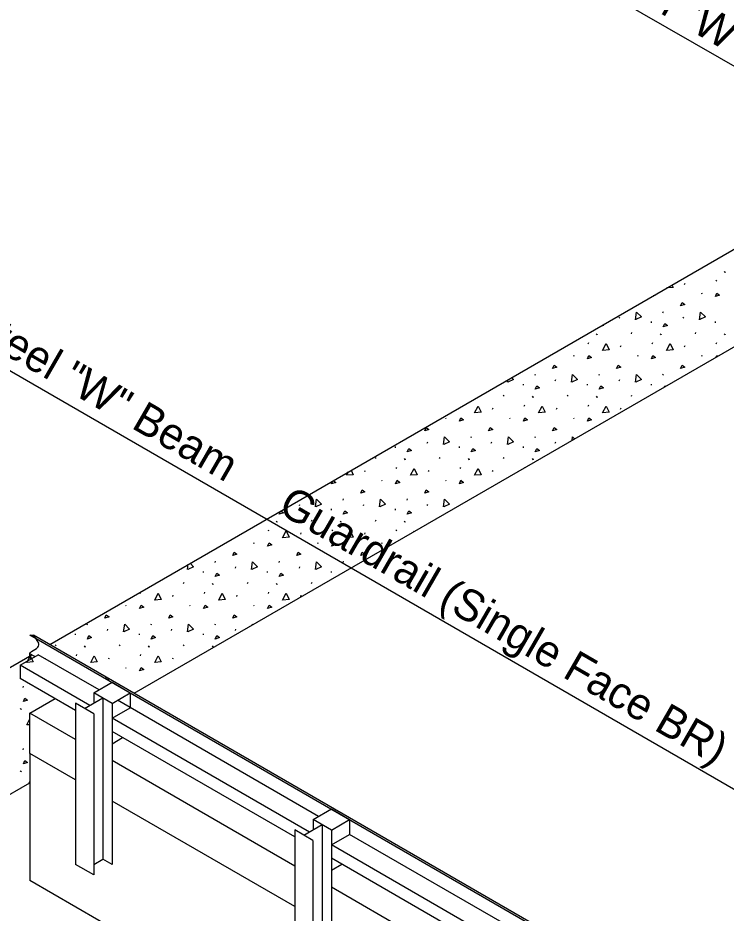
# Model space of a CAD drawing. Extents: x 1007 to 1035.5, y 1000.5 to 1021.5.
# Drawn here: x 1015.723 to 1018.862, y 1009.203 to 1013.169 of the extents above; entities that cross this region are included whole.
import ezdxf

# ---------------------------------------------------------------- set-up
doc = ezdxf.new("R2010")
doc.units = 0
doc.layers.add('Level 1', color=7, linetype='Continuous')

msp = doc.modelspace()

# ---------------------------------------------------------------- linework, layer by layer
at = {"layer": 'Level 1'}
for p, q in [((1022.8374, 1010.6778), (1016.2119, 1014.5055)), ((1015.8639, 1010.3934), (1020.4546, 1013.0439)), ((1016.2388, 1010.1768), (1020.8295, 1012.8274)), ((1018.813, 1012.0961), (1018.8132, 1012.0943)), ((1018.853, 1012.0458), (1018.8553, 1012.0423)), ((1018.818, 1012.0019), (1018.8204, 1012.0073)), ((1018.8553, 1012.0445), (1018.8577, 1012.0409)), ((1018.6778, 1011.9883), (1018.6801, 1011.9937)), ((1018.7518, 1011.9504), (1018.7541, 1011.9469)), ((1018.5818, 1011.8623), (1018.5842, 1011.8676)), ((1018.3883, 1011.838), (1018.3906, 1011.8433)), ((1018.529, 1011.8231), (1018.5296, 1011.8178)), ((1018.6718, 1011.838), (1018.6742, 1011.8433)), ((1018.8126, 1011.8231), (1018.8132, 1011.8178)), ((1018.2858, 1011.7693), (1018.2882, 1011.7658)), ((1018.4421, 1011.7693), (1018.4445, 1011.7746)), ((1018.5694, 1011.7693), (1018.5718, 1011.7658)), ((1018.7257, 1011.7693), (1018.7281, 1011.7746)), ((1018.853, 1011.7693), (1018.8553, 1011.7658)), ((1018.2508, 1011.7254), (1018.2533, 1011.7308)), ((1018.2882, 1011.7679), (1018.2905, 1011.7644)), ((1018.5344, 1011.7254), (1018.5368, 1011.7308)), ((1018.5718, 1011.7679), (1018.5741, 1011.7644)), ((1018.818, 1011.7254), (1018.8204, 1011.7308)), ((1018.8553, 1011.7679), (1018.8577, 1011.7644)), ((1018.3942, 1011.7118), (1018.3965, 1011.7171)), ((1018.6778, 1011.7118), (1018.6801, 1011.7171)), ((1018.1846, 1011.6739), (1018.1869, 1011.6703)), ((1018.4682, 1011.6739), (1018.4705, 1011.6703)), ((1018.7518, 1011.6739), (1018.7541, 1011.6703)), ((1018.0147, 1011.5857), (1018.017, 1011.591)), ((1018.2983, 1011.5857), (1018.3006, 1011.591)), ((1018.5818, 1011.5857), (1018.5842, 1011.591)), ((1017.9618, 1011.5466), (1017.9624, 1011.5413)), ((1018.1047, 1011.5614), (1018.107, 1011.5668)), ((1018.2454, 1011.5466), (1018.246, 1011.5413)), ((1018.3883, 1011.5614), (1018.3906, 1011.5668)), ((1018.529, 1011.5466), (1018.5296, 1011.5413)), ((1017.8749, 1011.4928), (1017.8773, 1011.4981)), ((1018.0023, 1011.4928), (1018.0046, 1011.4892)), ((1018.0046, 1011.4914), (1018.0069, 1011.4878)), ((1018.1585, 1011.4928), (1018.1609, 1011.4981)), ((1018.2858, 1011.4928), (1018.2882, 1011.4892)), ((1018.2882, 1011.4914), (1018.2905, 1011.4878)), ((1018.4421, 1011.4928), (1018.4445, 1011.4981)), ((1017.9673, 1011.4488), (1017.9697, 1011.4542)), ((1018.2508, 1011.4488), (1018.2533, 1011.4542)), ((1017.827, 1011.4353), (1017.8293, 1011.4406)), ((1018.1106, 1011.4353), (1018.1129, 1011.4406)), ((1018.3942, 1011.4353), (1018.3965, 1011.4406)), ((1017.6174, 1011.3973), (1017.6198, 1011.3938)), ((1017.901, 1011.3973), (1017.9033, 1011.3938)), ((1018.1846, 1011.3973), (1018.1869, 1011.3938)), ((1017.7311, 1011.3092), (1017.7334, 1011.3145)), ((1018.0147, 1011.3092), (1018.017, 1011.3145)), ((1017.3947, 1011.27), (1017.3953, 1011.2647)), ((1017.5375, 1011.2849), (1017.5398, 1011.2902)), ((1017.6783, 1011.27), (1017.6788, 1011.2647)), ((1017.8211, 1011.2849), (1017.8234, 1011.2902)), ((1017.9618, 1011.27), (1017.9624, 1011.2647)), ((1018.1047, 1011.2849), (1018.107, 1011.2902)), ((1017.3078, 1011.2162), (1017.3102, 1011.2215)), ((1017.4351, 1011.2162), (1017.4374, 1011.2127)), ((1017.4374, 1011.2148), (1017.4398, 1011.2113)), ((1017.5913, 1011.2162), (1017.5938, 1011.2215)), ((1017.7187, 1011.2162), (1017.721, 1011.2127)), ((1017.721, 1011.2148), (1017.7233, 1011.2113)), ((1017.8749, 1011.2162), (1017.8773, 1011.2215)), ((1018.0023, 1011.2162), (1018.0046, 1011.2127)), ((1018.0046, 1011.2148), (1018.0069, 1011.2113)), ((1017.4001, 1011.1723), (1017.4025, 1011.1777)), ((1017.6837, 1011.1723), (1017.6861, 1011.1777)), ((1017.9688, 1011.1757), (1017.9697, 1011.1777)), ((1017.2598, 1011.1587), (1017.2622, 1011.164)), ((1017.5434, 1011.1587), (1017.5458, 1011.164)), ((1017.827, 1011.1587), (1017.8293, 1011.164)), ((1017.3338, 1011.1208), (1017.3362, 1011.1173)), ((1017.6174, 1011.1208), (1017.6198, 1011.1173)), ((1017.1639, 1011.0326), (1017.1663, 1011.0379)), ((1017.4475, 1011.0326), (1017.4498, 1011.0379)), ((1016.9703, 1011.0083), (1016.9727, 1011.0137)), ((1017.1111, 1010.9935), (1017.1117, 1010.9882)), ((1017.2539, 1011.0083), (1017.2563, 1011.0137)), ((1017.3947, 1010.9935), (1017.3953, 1010.9882)), ((1017.5375, 1011.0083), (1017.5398, 1011.0137)), ((1016.8679, 1010.9397), (1016.8703, 1010.9361)), ((1016.8703, 1010.9383), (1016.8726, 1010.9348)), ((1017.0242, 1010.9397), (1017.0266, 1010.945)), ((1017.1515, 1010.9397), (1017.1538, 1010.9361)), ((1017.1538, 1010.9383), (1017.1562, 1010.9348)), ((1017.3078, 1010.9397), (1017.3102, 1010.945)), ((1017.4351, 1010.9397), (1017.4374, 1010.9361)), ((1017.4374, 1010.9383), (1017.4398, 1010.9348)), ((1016.8329, 1010.8958), (1016.8353, 1010.9011)), ((1017.1165, 1010.8958), (1017.1189, 1010.9011)), ((1017.4001, 1010.8958), (1017.4025, 1010.9011)), ((1016.9763, 1010.8822), (1016.9786, 1010.8875)), ((1017.2598, 1010.8822), (1017.2622, 1010.8875)), ((1016.7667, 1010.8443), (1016.769, 1010.8408)), ((1017.0503, 1010.8443), (1017.0526, 1010.8408)), ((1017.3338, 1010.8443), (1017.3362, 1010.8408)), ((1016.5968, 1010.7561), (1016.5991, 1010.7614)), ((1016.8803, 1010.7561), (1016.8827, 1010.7614)), ((1017.1639, 1010.7561), (1017.1663, 1010.7614)), ((1016.5439, 1010.7169), (1016.5445, 1010.7116)), ((1016.6868, 1010.7318), (1016.6891, 1010.7371)), ((1016.8275, 1010.7169), (1016.8281, 1010.7116)), ((1016.9703, 1010.7318), (1016.9727, 1010.7371)), ((1017.1111, 1010.7169), (1017.1117, 1010.7116)), ((1016.457, 1010.6631), (1016.4594, 1010.6684)), ((1016.5843, 1010.6631), (1016.5867, 1010.6596)), ((1016.5867, 1010.6618), (1016.589, 1010.6583)), ((1016.7406, 1010.6631), (1016.743, 1010.6684)), ((1016.8679, 1010.6631), (1016.8703, 1010.6596)), ((1016.8703, 1010.6618), (1016.8726, 1010.6583)), ((1017.0242, 1010.6631), (1017.0266, 1010.6684)), ((1016.2658, 1010.6193), (1016.2682, 1010.6246)), ((1016.5493, 1010.6193), (1016.5518, 1010.6246)), ((1016.8329, 1010.6193), (1016.8353, 1010.6246)), ((1016.4091, 1010.6056), (1016.4114, 1010.6109)), ((1016.6927, 1010.6056), (1016.695, 1010.6109)), ((1016.9763, 1010.6056), (1016.9786, 1010.6109)), ((1016.1995, 1010.5678), (1016.2018, 1010.5642)), ((1016.4831, 1010.5678), (1016.4854, 1010.5642)), ((1016.7667, 1010.5678), (1016.769, 1010.5642)), ((1016.0296, 1010.4795), (1016.0319, 1010.4848)), ((1016.1196, 1010.4553), (1016.1219, 1010.4606)), ((1016.3132, 1010.4795), (1016.3155, 1010.4848)), ((1016.4032, 1010.4553), (1016.4055, 1010.4606)), ((1016.5968, 1010.4795), (1016.5991, 1010.4848)), ((1016.6868, 1010.4553), (1016.6891, 1010.4606)), ((1015.7761, 1010.435), (1015.792, 1010.435)), ((1022.5884, 1006.4984), (1015.7762, 1010.435)), ((1015.792, 1010.435), (1015.8148, 1010.3988)), ((1022.61, 1006.4953), (1015.792, 1010.435)), ((1015.9768, 1010.4404), (1015.9773, 1010.4351)), ((1016.2603, 1010.4404), (1016.2609, 1010.4351)), ((1016.5439, 1010.4404), (1016.5445, 1010.4351)), ((1015.8898, 1010.3866), (1015.8923, 1010.3919)), ((1016.0172, 1010.3866), (1016.0195, 1010.383)), ((1016.0195, 1010.3853), (1016.0218, 1010.3817)), ((1016.1734, 1010.3866), (1016.1758, 1010.3919)), ((1016.3008, 1010.3866), (1016.3031, 1010.383)), ((1016.3031, 1010.3853), (1016.3054, 1010.3817)), ((1016.457, 1010.3866), (1016.4594, 1010.3919)), ((1016.5843, 1010.3866), (1016.5867, 1010.383)), ((1016.5867, 1010.3853), (1016.589, 1010.3817)), ((1015.5416, 1010.2073), (1015.7843, 1010.3475)), ((1015.7327, 1010.3011), (1015.8135, 1010.3478)), ((1015.7987, 1010.3392), (1015.7763, 1010.3522)), ((1016.0827, 1010.1925), (1015.8133, 1010.3477)), ((1015.9822, 1010.3427), (1015.9846, 1010.348)), ((1016.2658, 1010.3427), (1016.2682, 1010.348)), ((1016.0415, 1010.1231), (1015.7327, 1010.3011)), ((1015.7327, 1010.3011), (1015.7327, 1010.2425)), ((1015.8419, 1010.3291), (1015.8443, 1010.3344)), ((1016.1255, 1010.3291), (1016.1278, 1010.3344)), ((1016.4091, 1010.3291), (1016.4114, 1010.3344)), ((1016.1995, 1010.2912), (1016.2018, 1010.2877)), ((1015.9783, 1010.1013), (1015.7327, 1010.2429)), ((1016.0593, 1010.1791), (1016.1404, 1010.2258)), ((1016.1404, 1010.2258), (1016.2213, 1010.1789)), ((1015.746, 1010.203), (1015.7483, 1010.2083)), ((1015.7761, 1010.0893), (1015.8875, 1010.1537)), ((1016.0186, 1010.1098), (1016.0997, 1010.1566)), ((1016.0593, 1010.1799), (1016.0593, 1010.1333)), ((1016.1404, 1010.1323), (1016.0593, 1010.1791)), ((1016.0593, 1010.1791), (1016.0593, 1010.1325)), ((1016.0998, 1010.1565), (1016.0998, 1009.4425)), ((1016.1404, 1010.1323), (1016.2213, 1010.1789)), ((1017.0558, 1009.6318), (1016.1638, 1010.1458)), ((1016.2213, 1010.1793), (1016.2213, 1010.1127)), ((1015.7336, 1010.11), (1015.7359, 1010.1065)), ((1015.7359, 1010.1087), (1015.7383, 1010.1052)), ((1016.0592, 1010.0864), (1015.9781, 1010.1333)), ((1015.9783, 1010.1332), (1015.9783, 1009.419)), ((1016.1404, 1010.1331), (1016.1404, 1009.4191)), ((1016.1404, 1010.066), (1016.2213, 1010.1127)), ((1016.1405, 1010.1322), (1016.1405, 1009.9538)), ((1015.7761, 1009.9097), (1015.7761, 1010.0893)), ((1015.9783, 1009.9726), (1015.7761, 1010.0893)), ((1016.0592, 1010.0864), (1016.0592, 1009.3723)), ((1017.0148, 1009.5617), (1016.1404, 1010.066)), ((1016.9499, 1009.5408), (1016.1404, 1010.0078)), ((1016.1404, 1009.9537), (1016.1873, 1009.9808)), ((1015.746, 1009.9264), (1015.7483, 1009.9318)), ((1015.776, 1009.9097), (1015.776, 1009.3472)), ((1015.9783, 1009.7929), (1015.7761, 1009.9097)), ((1016.9499, 1009.4116), (1016.1404, 1009.879)), ((1015.7336, 1009.8335), (1015.7359, 1009.8299)), ((1015.7359, 1009.8322), (1015.7383, 1009.8286)), ((1015.401, 1009.5637), (1015.776, 1009.7802)), ((1016.9499, 1009.2319), (1016.1404, 1009.6993)), ((1017.031, 1009.6181), (1017.1121, 1009.6648)), ((1017.1121, 1009.6648), (1017.1929, 1009.6179)), ((1016.9903, 1009.5483), (1017.0713, 1009.5951)), ((1017.031, 1009.6189), (1017.031, 1009.5723)), ((1017.031, 1009.6184), (1017.031, 1009.5718)), ((1017.1121, 1009.5713), (1017.031, 1009.6181)), ((1017.031, 1009.6181), (1017.031, 1009.5715)), ((1017.0715, 1009.5951), (1017.0715, 1008.8815)), ((1017.1121, 1009.5713), (1017.1929, 1009.6179)), ((1017.1929, 1009.6183), (1017.1929, 1009.5517)), ((1017.0308, 1009.5249), (1016.9498, 1009.5718)), ((1016.9499, 1009.5717), (1016.9499, 1008.858)), ((1017.1121, 1009.5716), (1017.1121, 1008.8581)), ((1017.1121, 1009.505), (1017.1929, 1009.5517)), ((1017.1122, 1009.5712), (1017.1122, 1009.3928)), ((1018.0274, 1009.0708), (1017.1929, 1009.5517)), ((1017.0308, 1009.5249), (1017.0308, 1008.8113)), ((1017.9865, 1009.0007), (1017.1121, 1009.505)), ((1016.0592, 1009.4191), (1016.0999, 1009.4426)), ((1016.1404, 1009.4191), (1016.0998, 1009.4425)), ((1017.9216, 1008.9798), (1017.1121, 1009.4468)), ((1016.0593, 1009.3722), (1015.9784, 1009.4189)), ((1017.1121, 1009.3927), (1017.1589, 1009.4198)), ((1018.6893, 1007.6652), (1015.776, 1009.3472)), ((1017.9216, 1008.8507), (1017.1121, 1009.318))]:
    msp.add_line(p, q, dxfattribs=at)
for points in [[(1010.0501, 1014.8637), (1020.5716, 1008.7852)], [(1018.6214, 1011.9855), (1018.6263, 1011.9748), (1018.5986, 1011.9723)], [(1018.5471, 1011.9426), (1018.5493, 1011.941), (1018.5386, 1011.9377)], [(1018.8139, 1011.9351), (1018.821, 1011.9498), (1018.8328, 1011.941), (1018.8139, 1011.9351)], [(1018.6601, 1011.8928), (1018.6672, 1011.9075), (1018.679, 1011.8987), (1018.6601, 1011.8928)], [(1018.4603, 1011.8318), (1018.4649, 1011.8657), (1018.4862, 1011.8438), (1018.4608, 1011.832)], [(1018.7438, 1011.8318), (1018.7485, 1011.8657), (1018.7698, 1011.8438), (1018.7444, 1011.832)], [(1018.3149, 1011.8086), (1018.3183, 1011.806), (1018.3013, 1011.8007)], [(1018.583, 1011.8001), (1018.5901, 1011.8149), (1018.6019, 1011.806), (1018.583, 1011.8001)], [(1018.3143, 1011.6958), (1018.3302, 1011.726), (1018.3427, 1011.6982), (1018.3148, 1011.6958)], [(1018.5978, 1011.6958), (1018.6138, 1011.726), (1018.6263, 1011.6982), (1018.5984, 1011.6958)], [(1018.2468, 1011.6585), (1018.2538, 1011.6733), (1018.2657, 1011.6644), (1018.2468, 1011.6585)], [(1018.5303, 1011.6585), (1018.5374, 1011.6733), (1018.5493, 1011.6644), (1018.5303, 1011.6585)], [(1018.8173, 1011.6656), (1018.821, 1011.6733), (1018.8253, 1011.6702)], [(1018.0929, 1011.6162), (1018.1, 1011.631), (1018.1118, 1011.6221), (1018.0929, 1011.6162)], [(1018.3765, 1011.6162), (1018.3836, 1011.631), (1018.3954, 1011.6221), (1018.3765, 1011.6162)], [(1018.6601, 1011.6162), (1018.6672, 1011.631), (1018.679, 1011.6221), (1018.6601, 1011.6162)], [(1017.9111, 1011.5754), (1017.919, 1011.5673), (1017.8937, 1011.5555)], [(1018.1767, 1011.5553), (1018.1813, 1011.5892), (1018.2026, 1011.5673), (1018.1773, 1011.5555)], [(1018.4603, 1011.5553), (1018.4649, 1011.5892), (1018.4862, 1011.5673), (1018.4608, 1011.5555)], [(1017.8931, 1011.5553), (1017.8945, 1011.5658)], [(1018.0158, 1011.5235), (1018.0229, 1011.5383), (1018.0348, 1011.5294), (1018.0158, 1011.5235)], [(1018.2994, 1011.5235), (1018.3065, 1011.5383), (1018.3183, 1011.5294), (1018.2994, 1011.5235)], [(1018.5875, 1011.5329), (1018.5901, 1011.5383), (1018.5931, 1011.5361)], [(1017.7471, 1011.4193), (1017.763, 1011.4494), (1017.7755, 1011.4217), (1017.7477, 1011.4193)], [(1018.0307, 1011.4193), (1018.0466, 1011.4494), (1018.0591, 1011.4217), (1018.0313, 1011.4193)], [(1018.3143, 1011.4193), (1018.3302, 1011.4494), (1018.3427, 1011.4217), (1018.3148, 1011.4193)], [(1017.6796, 1011.382), (1017.6867, 1011.3968), (1017.6985, 1011.3879), (1017.6796, 1011.382)], [(1017.9632, 1011.382), (1017.9703, 1011.3968), (1017.9821, 1011.3879), (1017.9632, 1011.382)], [(1018.2468, 1011.382), (1018.2538, 1011.3968), (1018.2657, 1011.3879), (1018.2468, 1011.382)], [(1017.5258, 1011.3397), (1017.5328, 1011.3544), (1017.5447, 1011.3456), (1017.5258, 1011.3397)], [(1017.8093, 1011.3397), (1017.8164, 1011.3544), (1017.8283, 1011.3456), (1017.8093, 1011.3397)], [(1018.0929, 1011.3397), (1018.1, 1011.3544), (1018.1118, 1011.3456), (1018.0929, 1011.3397)], [(1017.6095, 1011.2788), (1017.6142, 1011.3126), (1017.6354, 1011.2907), (1017.6101, 1011.2789)], [(1017.8931, 1011.2788), (1017.8978, 1011.3126), (1017.919, 1011.2907), (1017.8937, 1011.2789)], [(1018.1792, 1011.2972), (1018.1813, 1011.3126), (1018.1902, 1011.3035)], [(1017.4487, 1011.247), (1017.4558, 1011.2618), (1017.4676, 1011.2529), (1017.4487, 1011.247)], [(1017.7323, 1011.247), (1017.7393, 1011.2618), (1017.7512, 1011.2529), (1017.7323, 1011.247)], [(1018.0158, 1011.247), (1018.0229, 1011.2618), (1018.0348, 1011.2529), (1018.0158, 1011.247)], [(1017.1799, 1011.1428), (1017.1879, 1011.1578)], [(1017.1996, 1011.1646), (1017.2083, 1011.1451), (1017.1805, 1011.1428)], [(1017.4635, 1011.1428), (1017.4794, 1011.1729), (1017.4919, 1011.1451), (1017.4641, 1011.1428)], [(1017.7471, 1011.1428), (1017.763, 1011.1729), (1017.7755, 1011.1451), (1017.7477, 1011.1428)], [(1017.1209, 1011.1192), (1017.1313, 1011.1113), (1017.1124, 1011.1054)], [(1017.1124, 1011.1054), (1017.1183, 1011.1177)], [(1017.396, 1011.1054), (1017.4031, 1011.1203), (1017.4149, 1011.1113), (1017.396, 1011.1054)], [(1017.6796, 1011.1054), (1017.6867, 1011.1203), (1017.6985, 1011.1113), (1017.6796, 1011.1054)], [(1017.2422, 1011.0631), (1017.2493, 1011.0779), (1017.2611, 1011.069), (1017.2422, 1011.0631)], [(1017.5258, 1011.0631), (1017.5328, 1011.0779), (1017.5447, 1011.069), (1017.5258, 1011.0631)], [(1017.0423, 1011.0022), (1017.047, 1011.0361), (1017.0683, 1011.0142), (1017.0429, 1011.0024)], [(1017.3259, 1011.0022), (1017.3306, 1011.0361), (1017.3518, 1011.0142), (1017.3265, 1011.0024)], [(1017.6095, 1011.0022), (1017.6142, 1011.0361), (1017.6354, 1011.0142), (1017.6101, 1011.0024)], [(1016.8888, 1010.9852), (1016.9004, 1010.9763), (1016.8815, 1010.9704)], [(1016.8815, 1010.9704), (1016.8884, 1010.985)], [(1017.1651, 1010.9704), (1017.1722, 1010.9853), (1017.184, 1010.9763), (1017.1651, 1010.9704)], [(1017.4487, 1010.9704), (1017.4558, 1010.9853), (1017.4676, 1010.9763), (1017.4487, 1010.9704)], [(1016.8963, 1010.8662), (1016.9123, 1010.8963), (1016.9248, 1010.8686), (1016.8969, 1010.8662)], [(1017.1799, 1010.8662), (1017.1958, 1010.8963), (1017.2083, 1010.8686), (1017.1805, 1010.8662)], [(1017.477, 1010.8918), (1017.4794, 1010.8963), (1017.4806, 1010.8938)], [(1016.8288, 1010.8289), (1016.8359, 1010.8437), (1016.8478, 1010.8348), (1016.8288, 1010.8289)], [(1017.1124, 1010.8289), (1017.1195, 1010.8437), (1017.1313, 1010.8348), (1017.1124, 1010.8289)], [(1016.675, 1010.7866), (1016.6821, 1010.8013), (1016.6939, 1010.7925), (1016.675, 1010.7866)], [(1016.9586, 1010.7866), (1016.9657, 1010.8013), (1016.9775, 1010.7925), (1016.9586, 1010.7866)], [(1017.2422, 1010.7866), (1017.2493, 1010.8013), (1017.2611, 1010.7925), (1017.2422, 1010.7866)], [(1016.4752, 1010.7257), (1016.4783, 1010.7482)], [(1016.4863, 1010.7528), (1016.5011, 1010.7376), (1016.4758, 1010.7258)], [(1016.7588, 1010.7257), (1016.7634, 1010.7595), (1016.7847, 1010.7376), (1016.7593, 1010.7258)], [(1017.0423, 1010.7257), (1017.047, 1010.7595), (1017.0683, 1010.7376), (1017.0429, 1010.7258)], [(1016.5979, 1010.6939), (1016.605, 1010.7087), (1016.6168, 1010.6998), (1016.5979, 1010.6939)], [(1016.8815, 1010.6939), (1016.8886, 1010.7087), (1016.9004, 1010.6998), (1016.8815, 1010.6939)], [(1016.3292, 1010.5897), (1016.3451, 1010.6198), (1016.3576, 1010.592), (1016.3298, 1010.5897)], [(1016.6128, 1010.5897), (1016.6287, 1010.6198), (1016.6412, 1010.592), (1016.6133, 1010.5897)], [(1016.8963, 1010.5897), (1016.9123, 1010.6198), (1016.9248, 1010.592), (1016.8969, 1010.5897)], [(1016.2617, 1010.5523), (1016.2688, 1010.5672), (1016.2806, 1010.5583), (1016.2617, 1010.5523)], [(1016.5453, 1010.5523), (1016.5523, 1010.5672), (1016.5642, 1010.5583), (1016.5453, 1010.5523)], [(1016.8288, 1010.5523), (1016.8359, 1010.5672), (1016.8478, 1010.5583), (1016.8288, 1010.5523)], [(1016.1078, 1010.51), (1016.1149, 1010.5248), (1016.1268, 1010.5159), (1016.1078, 1010.51)], [(1016.3914, 1010.51), (1016.3985, 1010.5248), (1016.4103, 1010.5159), (1016.3914, 1010.51)], [(1016.675, 1010.51), (1016.6821, 1010.5248), (1016.6939, 1010.5159), (1016.675, 1010.51)], [(1016.1916, 1010.4491), (1016.1963, 1010.4829), (1016.2175, 1010.4611), (1016.1922, 1010.4493)], [(1016.4752, 1010.4491), (1016.4798, 1010.4829), (1016.5011, 1010.4611), (1016.4758, 1010.4493)], [(1016.7629, 1010.4795), (1016.7634, 1010.4829), (1016.7654, 1010.4809)], [(1016.0308, 1010.4173), (1016.0378, 1010.4322), (1016.0497, 1010.4233), (1016.0308, 1010.4173)], [(1016.3143, 1010.4173), (1016.3214, 1010.4322), (1016.3333, 1010.4233), (1016.3143, 1010.4173)], [(1016.5979, 1010.4173), (1016.605, 1010.4322), (1016.6168, 1010.4233), (1016.5979, 1010.4173)], [(1015.762, 1010.3131), (1015.7779, 1010.3433), (1015.7904, 1010.3155), (1015.7626, 1010.3131)], [(1016.0456, 1010.3131), (1016.0615, 1010.3433), (1016.074, 1010.3155), (1016.0462, 1010.3131)], [(1016.3292, 1010.3131), (1016.3451, 1010.3433), (1016.3576, 1010.3155), (1016.3298, 1010.3131)], [(1016.2617, 1010.2758), (1016.2688, 1010.2906), (1016.2806, 1010.2818), (1016.2617, 1010.2758)], [(1016.1122, 1010.2425), (1016.1149, 1010.2483), (1016.1268, 1010.2394), (1016.1207, 1010.2375)], [(1015.7472, 1010.1408), (1015.7543, 1010.1556), (1015.7661, 1010.1468), (1015.7472, 1010.1408)], [(1015.762, 1010.0366), (1015.7761, 1010.0633)], [(1015.7761, 1010.0378), (1015.7626, 1010.0366)], [(1015.7472, 1009.8643), (1015.7543, 1009.8791), (1015.7661, 1009.8702), (1015.7472, 1009.8643)], [(1015.7712, 1009.7774), (1015.776, 1009.7865)]]:
    msp.add_lwpolyline(points, dxfattribs=at)
for points in [[(1015.7754, 1010.3433), (1015.7754, 1010.3471), (1015.7763, 1010.3528), (1015.7835, 1010.3613), (1015.811, 1010.3813), (1015.8153, 1010.3918), (1015.8148, 1010.3988)], [(1015.7754, 1010.3433), (1015.7754, 1010.3394), (1015.7763, 1010.3337), (1015.78, 1010.3284)]]:
    msp.add_spline(points, degree=3, dxfattribs=at)

# ---------------------------------------------------------------- texts
for p in [(1017.2049, 1013.9767), (1014.4663, 1012.3677)]:
    msp.add_text('Pay Limits for Steel "W" Beam     Guardrail (Single Face BR)', height=0.14, rotation=330, dxfattribs=at).set_placement(p)

doc.saveas('drawing.dxf')
